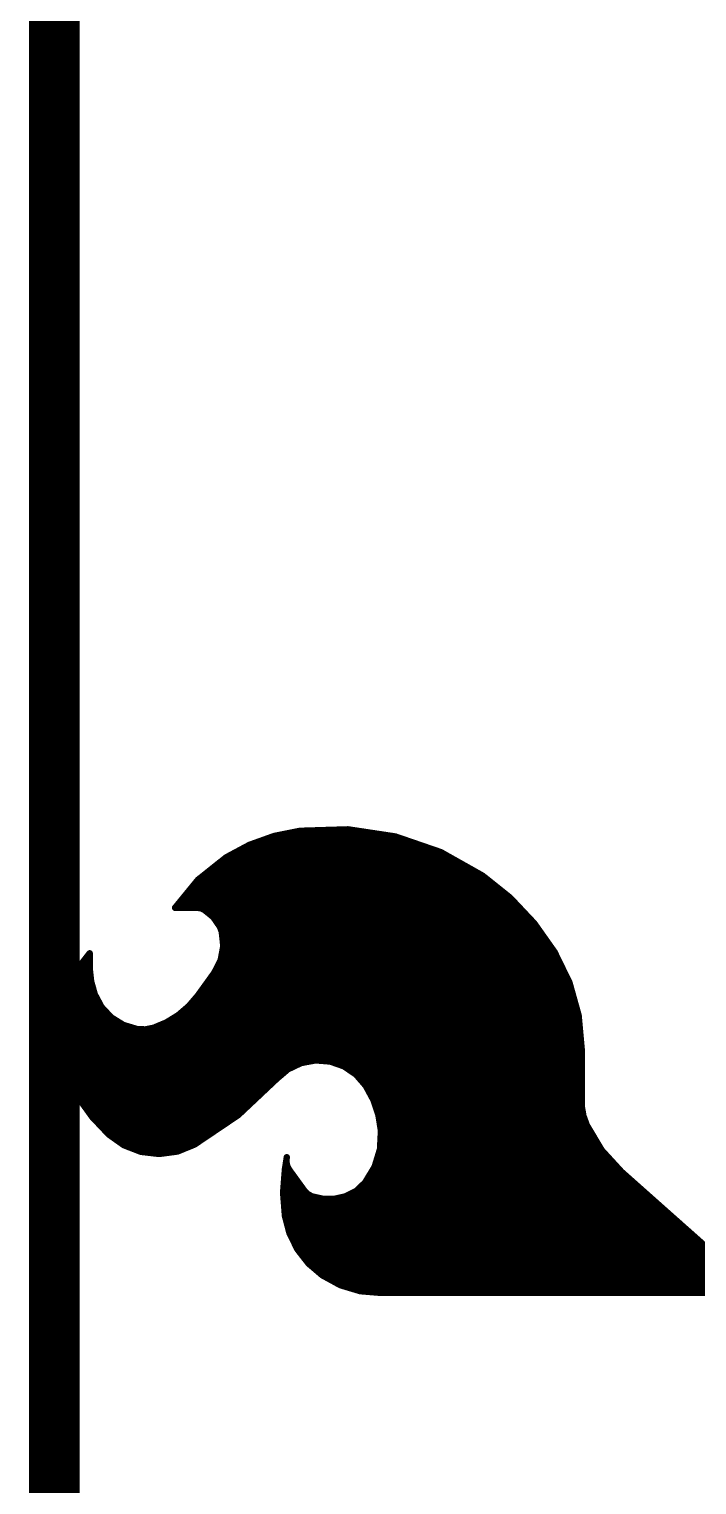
# Model space of a CAD drawing. Extents: x -27 to 84, y -12 to 86.
# Drawn here: x 78 to 80.69, y 40.86 to 46.71 of the extents above; entities that cross this region are included whole.
import ezdxf

# ---------------------------------------------------------------- set-up
doc = ezdxf.new("R2010")
doc.units = 0
doc.layers.add('21', color=41, linetype='CONTINUOUS')

msp = doc.modelspace()

# ---------------------------------------------------------------- linework, layer by layer
at = {"layer": '21'}
for points, const_width in [([(78.105, 1.397), (78.105, 84.963)], 0.2032), ([(78.9891, 43.4666), (78.8893, 43.4308)], 0.0254), ([(78.9689, 43.4594), (79.4914, 43.4594)], 0.0254), ([(79.0931, 43.4873), (78.9891, 43.4666)], 0.0254), ([(79.0805, 43.4848), (79.3423, 43.4848)], 0.0254), ([(79.2859, 43.4933), (79.0931, 43.4873)], 0.0254), ([(79.4766, 43.4645), (79.2859, 43.4933)], 0.0254), ([(79.659, 43.4017), (79.4766, 43.4645)], 0.0254), ([(78.8893, 43.4308), (78.7959, 43.3807)], 0.0254), ([(78.8479, 43.4086), (79.6389, 43.4086)], 0.0254), ([(78.8981, 43.434), (79.5652, 43.434)], 0.0254), ([(79.8271, 43.307), (79.659, 43.4017)], 0.0254), ([(78.7959, 43.3807), (78.6822, 43.2901)], 0.0254), ([(78.7353, 43.3324), (79.782, 43.3324)], 0.0254), ([(78.7672, 43.3578), (79.7369, 43.3578)], 0.0254), ([(78.8006, 43.3832), (79.6918, 43.3832)], 0.0254), ([(78.6822, 43.2901), (78.5901, 43.1775)], 0.0254), ([(78.6753, 43.2816), (79.8589, 43.2816)], 0.0254), ([(78.7034, 43.307), (79.8271, 43.307)], 0.0254), ([(79.9378, 43.2186), (79.8271, 43.307)], 0.0254), ([(78.6337, 43.2308), (79.9225, 43.2308)], 0.0254), ([(78.6545, 43.2562), (79.8907, 43.2562)], 0.0254), ([(80.035, 43.1154), (79.9378, 43.2186)], 0.0254), ([(78.5901, 43.1775), (78.679, 43.1775)], 0.0254), ([(78.5921, 43.18), (79.9741, 43.18)], 0.0254), ([(78.6129, 43.2054), (79.9502, 43.2054)], 0.0254), ([(78.679, 43.1775), (78.6935, 43.1755)], 0.0254), ([(78.6935, 43.1755), (78.707, 43.1698)], 0.0254), ([(78.707, 43.1698), (78.7437, 43.1401)], 0.0254), ([(78.7258, 43.1546), (79.9981, 43.1546)], 0.0254), ([(78.7437, 43.1401), (78.7705, 43.1013)], 0.0254), ([(78.7512, 43.1292), (80.022, 43.1292)], 0.0254), ([(78.7688, 43.1038), (80.0432, 43.1038)], 0.0254), ([(78.7705, 43.1013), (78.7781, 43.0809)], 0.0254), ([(80.1167, 42.9997), (80.035, 43.1154)], 0.0254), ([(78.7781, 43.0809), (78.7842, 43.0237)], 0.0254), ([(78.7784, 43.0784), (80.0611, 43.0784)], 0.0254), ([(78.7811, 43.053), (80.0791, 43.053)], 0.0254), ([(78.2447, 42.992), (78.2109, 42.9485)], 0.0254), ([(78.2329, 42.9768), (78.2472, 42.9768)], 0.0254), ([(78.2472, 42.9945), (78.2447, 42.992)], 0.0254), ([(78.2472, 42.9336), (78.2472, 42.9946)], 0.0254), ([(78.2472, 42.9946), (78.2472, 42.9945)], 0.0254), ([(78.7842, 43.0237), (78.7738, 42.9671)], 0.0254), ([(78.7756, 42.9768), (80.1279, 42.9768)], 0.0254), ([(78.7803, 43.0022), (80.1149, 43.0022)], 0.0254), ([(78.7838, 43.0276), (80.097, 43.0276)], 0.0254), ([(80.1767, 42.8767), (80.1167, 42.9997)], 0.0254), ([(78.2109, 42.9485), (78.1888, 42.8981)], 0.0254), ([(78.201, 42.926), (78.2481, 42.926)], 0.0254), ([(78.2131, 42.9514), (78.2472, 42.9514)], 0.0254), ([(78.2531, 42.8807), (78.2472, 42.9336)], 0.0254), ([(78.7476, 42.9158), (78.6816, 42.8244)], 0.0254), ([(78.7738, 42.9671), (78.7476, 42.9158)], 0.0254), ([(78.7528, 42.926), (80.1526, 42.926)], 0.0254), ([(78.7658, 42.9514), (80.1403, 42.9514)], 0.0254), ([(78.1736, 42.8625), (78.1634, 42.8396)], 0.0254), ([(78.1888, 42.8981), (78.1736, 42.8625)], 0.0254), ([(78.179, 42.8752), (78.2547, 42.8752)], 0.0254), ([(78.1899, 42.9006), (78.2509, 42.9006)], 0.0254), ([(78.2676, 42.8295), (78.2531, 42.8807)], 0.0254), ([(78.7183, 42.8752), (80.1771, 42.8752)], 0.0254), ([(78.7366, 42.9006), (80.165, 42.9006)], 0.0254), ([(80.2135, 42.7448), (80.1767, 42.8767)], 0.0254), ([(78.1634, 42.8396), (78.1415, 42.7519)], 0.0254), ([(78.1532, 42.799), (78.2838, 42.799)], 0.0254), ([(78.1596, 42.8244), (78.2703, 42.8244)], 0.0254), ([(78.1679, 42.8498), (78.2619, 42.8498)], 0.0254), ([(78.2946, 42.7787), (78.2676, 42.8295)], 0.0254), ([(78.6816, 42.8244), (78.6452, 42.782)], 0.0254), ([(78.6598, 42.799), (80.1984, 42.799)], 0.0254), ([(78.6816, 42.8244), (80.1913, 42.8244)], 0.0254), ([(78.6999, 42.8498), (80.1842, 42.8498)], 0.0254), ([(78.1415, 42.7519), (78.1329, 42.6618)], 0.0254), ([(78.1411, 42.7482), (78.3231, 42.7482)], 0.0254), ([(78.1469, 42.7736), (78.2994, 42.7736)], 0.0254), ([(78.3338, 42.7367), (78.2946, 42.7787)], 0.0254), ([(78.6028, 42.7457), (78.5553, 42.7164)], 0.0254), ([(78.6452, 42.782), (78.6028, 42.7457)], 0.0254), ([(78.6057, 42.7482), (80.2126, 42.7482)], 0.0254), ([(78.6354, 42.7736), (80.2055, 42.7736)], 0.0254), ([(80.2259, 42.6085), (80.2135, 42.7448)], 0.0254), ([(78.1363, 42.6974), (78.4125, 42.6974)], 0.0254), ([(78.1387, 42.7228), (78.3563, 42.7228)], 0.0254), ([(78.3827, 42.7064), (78.3338, 42.7367)], 0.0254), ([(78.4377, 42.6898), (78.3827, 42.7064)], 0.0254), ([(78.4711, 42.6884), (78.4377, 42.6898)], 0.0254), ([(78.5038, 42.6949), (78.4711, 42.6884)], 0.0254), ([(78.5553, 42.7164), (78.5038, 42.6949)], 0.0254), ([(78.5098, 42.6974), (80.2178, 42.6974)], 0.0254), ([(78.5657, 42.7228), (80.2155, 42.7228)], 0.0254), ([(78.1329, 42.6618), (78.1395, 42.5749)], 0.0254), ([(78.1339, 42.672), (80.2201, 42.672)], 0.0254), ([(78.1341, 42.6466), (80.2224, 42.6466)], 0.0254), ([(78.136, 42.6212), (80.2247, 42.6212)], 0.0254), ([(78.1379, 42.5958), (80.2259, 42.5958)], 0.0254), ([(78.1395, 42.5749), (78.1627, 42.4909)], 0.0254), ([(78.1408, 42.5704), (80.2259, 42.5704)], 0.0254), ([(79.0974, 42.5529), (79.1554, 42.5636)], 0.0254), ([(79.1554, 42.5636), (79.2143, 42.559)], 0.0254), ([(80.2259, 42.3799), (80.2259, 42.6085)], 0.0254), ([(78.1478, 42.545), (79.0809, 42.545)], 0.0254), ([(78.1548, 42.5196), (79.0349, 42.5196)], 0.0254), ([(78.9991, 42.4891), (79.044, 42.5274)], 0.0254), ([(79.044, 42.5274), (79.0974, 42.5529)], 0.0254), ([(79.2143, 42.559), (79.27, 42.5394)], 0.0254), ([(79.2541, 42.545), (80.2259, 42.545)], 0.0254), ([(79.27, 42.5394), (79.3187, 42.506)], 0.0254), ([(79.2989, 42.5196), (80.2259, 42.5196)], 0.0254), ([(79.3187, 42.506), (79.3572, 42.4612)], 0.0254), ([(78.1618, 42.4942), (79.0051, 42.4942)], 0.0254), ([(78.1627, 42.4909), (78.2015, 42.4129)], 0.0254), ([(78.1737, 42.4688), (78.9776, 42.4688)], 0.0254), ([(78.8447, 42.3436), (78.9991, 42.4891)], 0.0254), ([(79.3289, 42.4942), (80.2259, 42.4942)], 0.0254), ([(79.3507, 42.4688), (80.2259, 42.4688)], 0.0254), ([(79.3572, 42.4612), (79.3876, 42.4048)], 0.0254), ([(78.1863, 42.4434), (78.9506, 42.4434)], 0.0254), ([(78.199, 42.418), (78.9237, 42.418)], 0.0254), ([(78.2015, 42.4129), (78.2575, 42.3352)], 0.0254), ([(78.2161, 42.3926), (78.8967, 42.3926)], 0.0254), ([(79.3668, 42.4434), (80.2259, 42.4434)], 0.0254), ([(79.3805, 42.418), (80.2259, 42.418)], 0.0254), ([(79.3876, 42.4048), (79.4081, 42.3441)], 0.0254), ([(79.3917, 42.3926), (80.2259, 42.3926)], 0.0254), ([(78.2345, 42.3672), (78.8698, 42.3672)], 0.0254), ([(78.2528, 42.3418), (78.842, 42.3418)], 0.0254), ([(78.2575, 42.3352), (78.3234, 42.2656)], 0.0254), ([(78.6689, 42.225), (78.8447, 42.3436)], 0.0254), ([(79.4003, 42.3672), (80.2281, 42.3672)], 0.0254), ([(79.4081, 42.3441), (79.4182, 42.2808)], 0.0254), ([(79.4085, 42.3418), (80.2326, 42.3418)], 0.0254), ([(80.2327, 42.3409), (80.2259, 42.3799)], 0.0254), ([(80.2462, 42.3037), (80.2327, 42.3409)], 0.0254), ([(78.2753, 42.3164), (78.8044, 42.3164)], 0.0254), ([(78.2994, 42.291), (78.7667, 42.291)], 0.0254), ([(79.4125, 42.3164), (80.2416, 42.3164)], 0.0254), ([(79.4182, 42.2808), (79.4145, 42.2068)], 0.0254), ([(79.4166, 42.291), (80.2538, 42.291)], 0.0254), ([(80.3064, 42.2025), (80.2462, 42.3037)], 0.0254), ([(78.3234, 42.2656), (78.3838, 42.2225)], 0.0254), ([(78.3234, 42.2656), (78.7291, 42.2656)], 0.0254), ([(78.3589, 42.2402), (78.6914, 42.2402)], 0.0254), ([(78.3838, 42.2225), (78.453, 42.1957)], 0.0254), ([(78.4036, 42.2148), (78.6438, 42.2148)], 0.0254), ([(78.6002, 42.197), (78.6689, 42.225)], 0.0254), ([(79.4149, 42.2148), (80.2991, 42.2148)], 0.0254), ([(79.4162, 42.2402), (80.284, 42.2402)], 0.0254), ([(79.4174, 42.2656), (80.2689, 42.2656)], 0.0254), ([(78.453, 42.1957), (78.5267, 42.1871)], 0.0254), ([(78.5068, 42.1894), (78.5438, 42.1894)], 0.0254), ([(78.5267, 42.1871), (78.6002, 42.197)], 0.0254), ([(79.0397, 42.1742), (79.0321, 42.1259)], 0.0254), ([(79.038, 42.1565), (79.0397, 42.1742)], 0.0254), ([(79.0415, 42.1391), (79.038, 42.1565)], 0.0254), ([(79.0381, 42.164), (79.0387, 42.164)], 0.0254), ([(79.4145, 42.2068), (79.3929, 42.136)], 0.0254), ([(79.4015, 42.164), (80.3417, 42.164)], 0.0254), ([(79.4092, 42.1894), (80.3184, 42.1894)], 0.0254), ([(80.3859, 42.1157), (80.3064, 42.2025)], 0.0254), ([(79.0321, 42.1259), (79.0247, 42.0319)], 0.0254), ([(79.0311, 42.1132), (79.0573, 42.1132)], 0.0254), ([(79.0341, 42.1386), (79.0417, 42.1386)], 0.0254), ([(79.0499, 42.1234), (79.0415, 42.1391)], 0.0254), ([(79.1108, 42.0395), (79.0499, 42.1234)], 0.0254), ([(79.3929, 42.136), (79.3547, 42.0726)], 0.0254), ([(79.3792, 42.1132), (80.3887, 42.1132)], 0.0254), ([(79.3937, 42.1386), (80.3649, 42.1386)], 0.0254), ([(80.9346, 41.6281), (80.3859, 42.1157)], 0.0254), ([(79.0252, 42.037), (79.1132, 42.037)], 0.0254), ([(79.0271, 42.0624), (79.0942, 42.0624)], 0.0254), ([(79.0291, 42.0878), (79.0757, 42.0878)], 0.0254), ([(79.1242, 42.0257), (79.1108, 42.0395)], 0.0254), ([(79.3194, 42.0389), (79.2759, 42.0167)], 0.0254), ([(79.3156, 42.037), (80.4745, 42.037)], 0.0254), ([(79.3547, 42.0726), (79.3194, 42.0389)], 0.0254), ([(79.344, 42.0624), (80.4459, 42.0624)], 0.0254), ([(79.3639, 42.0878), (80.4173, 42.0878)], 0.0254), ([(79.0247, 42.0319), (79.0321, 41.9379)], 0.0254), ([(79.0263, 42.0116), (79.1642, 42.0116)], 0.0254), ([(79.0283, 41.9862), (80.5316, 41.9862)], 0.0254), ([(79.1413, 42.0167), (79.1242, 42.0257)], 0.0254), ([(79.1858, 42.0068), (79.1413, 42.0167)], 0.0254), ([(79.2314, 42.0068), (79.1858, 42.0068)], 0.0254), ([(79.2759, 42.0167), (79.2314, 42.0068)], 0.0254), ([(79.253, 42.0116), (80.503, 42.0116)], 0.0254), ([(79.0303, 41.9608), (80.5602, 41.9608)], 0.0254), ([(79.0321, 41.9379), (79.0505, 41.868)], 0.0254), ([(79.0328, 41.9354), (80.5888, 41.9354)], 0.0254), ([(79.0394, 41.91), (80.6174, 41.91)], 0.0254), ([(79.0461, 41.8846), (80.646, 41.8846)], 0.0254), ([(79.0505, 41.868), (79.0826, 41.8032)], 0.0254), ([(79.0549, 41.8592), (80.6745, 41.8592)], 0.0254), ([(79.0674, 41.8338), (80.7031, 41.8338)], 0.0254), ([(79.08, 41.8084), (80.7317, 41.8084)], 0.0254), ([(79.0826, 41.8032), (79.127, 41.7462)], 0.0254), ([(79.0983, 41.783), (80.7603, 41.783)], 0.0254), ([(79.1181, 41.7576), (80.7889, 41.7576)], 0.0254), ([(79.127, 41.7462), (79.182, 41.6992)], 0.0254), ([(79.1434, 41.7322), (80.8175, 41.7322)], 0.0254), ([(79.1731, 41.7068), (80.846, 41.7068)], 0.0254), ([(79.182, 41.6992), (79.2552, 41.6591)], 0.0254), ([(79.2145, 41.6814), (80.8746, 41.6814)], 0.0254), ([(79.2552, 41.6591), (79.3351, 41.6351)], 0.0254), ([(79.2655, 41.656), (80.9032, 41.656)], 0.0254), ([(79.3351, 41.6351), (79.4182, 41.6281)], 0.0254), ([(79.3883, 41.6306), (80.9318, 41.6306)], 0.0254), ([(79.4182, 41.6281), (80.9346, 41.6281)], 0.0254)]:
    msp.add_lwpolyline(points, dxfattribs=dict(at, const_width=const_width))
at = {"layer": '21', "const_width": 0.0127}
for points in [[(78.9689, 43.4657, 1), (78.9689, 43.4531)], [(78.9879, 43.4729, 1), (78.9904, 43.4604)], [(78.9913, 43.4607, 1), (78.987, 43.4726)], [(79.0805, 43.4911, 1), (79.0805, 43.4785)], [(79.0929, 43.4936, 1), (79.0933, 43.481)], [(79.0943, 43.4811, 1), (79.0919, 43.4935)], [(79.2869, 43.4996, 1), (79.285, 43.4871)], [(79.2861, 43.487, 1), (79.2857, 43.4997)], [(79.3423, 43.4785, 1), (79.3423, 43.4911)], [(79.4787, 43.4705, 1), (79.4746, 43.4585)], [(79.4757, 43.4582, 1), (79.4776, 43.4708)], [(79.4914, 43.4531, 1), (79.4914, 43.4657)], [(78.8479, 43.4149, 1), (78.8479, 43.4023)], [(78.8872, 43.4368, 1), (78.8915, 43.4249)], [(78.8923, 43.4252, 1), (78.8863, 43.4364)], [(78.8981, 43.4404, 1), (78.8981, 43.4277)], [(79.5652, 43.4277, 1), (79.5652, 43.4404)], [(79.6389, 43.4023, 1), (79.6389, 43.4149)], [(79.6621, 43.4072, 1), (79.6559, 43.3961)], [(79.657, 43.3957, 1), (79.6611, 43.4077)], [(78.7353, 43.3387, 1), (78.7353, 43.3261)], [(78.7672, 43.3642, 1), (78.7672, 43.3515)], [(78.7929, 43.3863, 1), (78.7989, 43.3751)], [(78.7999, 43.3757, 1), (78.7919, 43.3857)], [(78.8006, 43.3895, 1), (78.8006, 43.3769)], [(79.6918, 43.3769, 1), (79.6918, 43.3895)], [(79.7369, 43.3515, 1), (79.7369, 43.3642)], [(79.782, 43.3261, 1), (79.782, 43.3387)], [(78.6753, 43.288, 1), (78.6753, 43.2753)], [(78.6782, 43.295, 1), (78.6861, 43.2851)], [(78.6871, 43.286, 1), (78.6773, 43.2941)], [(78.7034, 43.3133, 1), (78.7034, 43.3007)], [(79.8311, 43.312, 1), (79.8231, 43.302)], [(79.824, 43.3015, 1), (79.8302, 43.3125)], [(79.8271, 43.3007, 1), (79.8271, 43.3133)], [(79.8589, 43.2753, 1), (79.8589, 43.288)], [(78.6337, 43.2371, 1), (78.6337, 43.2245)], [(78.6545, 43.2625, 1), (78.6545, 43.2499)], [(79.8907, 43.2499, 1), (79.8907, 43.2625)], [(79.9225, 43.2245, 1), (79.9225, 43.2371)], [(79.9424, 43.2229, 1), (79.9332, 43.2142)], [(79.9338, 43.2136, 1), (79.9418, 43.2235)], [(78.5852, 43.1815, 1), (78.595, 43.1735)], [(78.5901, 43.1838, 1), (78.5901, 43.1712)], [(78.5921, 43.1863, 1), (78.5921, 43.1737)], [(78.6129, 43.2118, 1), (78.6129, 43.1991)], [(78.6799, 43.1838, 1), (78.6781, 43.1712)], [(78.679, 43.1712, 1), (78.679, 43.1838)], [(78.696, 43.1814, 1), (78.691, 43.1697)], [(78.6927, 43.1692, 1), (78.6944, 43.1818)], [(78.711, 43.1747, 1), (78.703, 43.1649)], [(78.7045, 43.164, 1), (78.7095, 43.1756)], [(78.7258, 43.1609, 1), (78.7258, 43.1483)], [(79.9502, 43.1991, 1), (79.9502, 43.2118)], [(79.9741, 43.1737, 1), (79.9741, 43.1863)], [(79.9981, 43.1483, 1), (79.9981, 43.1609)], [(78.7489, 43.1437, 1), (78.7385, 43.1365)], [(78.7397, 43.1352, 1), (78.7477, 43.1451)], [(78.7512, 43.1356, 1), (78.7512, 43.1229)], [(78.7688, 43.1101, 1), (78.7688, 43.0975)], [(78.7765, 43.1035, 1), (78.7645, 43.0991)], [(78.7653, 43.0977, 1), (78.7757, 43.1049)], [(80.022, 43.1229, 1), (80.022, 43.1356)], [(80.0402, 43.1191, 1), (80.0298, 43.1118)], [(80.0303, 43.1111, 1), (80.0396, 43.1198)], [(80.0432, 43.0975, 1), (80.0432, 43.1101)], [(78.7844, 43.0816, 1), (78.7718, 43.0802)], [(78.7721, 43.0787, 1), (78.7841, 43.0831)], [(78.7784, 43.0847, 1), (78.7784, 43.0721)], [(78.7811, 43.0594, 1), (78.7811, 43.0467)], [(80.0611, 43.0721, 1), (80.0611, 43.0847)], [(80.0791, 43.0467, 1), (80.0791, 43.0594)], [(78.2329, 42.9832, 1), (78.2329, 42.9705)], [(78.2402, 42.9965, 1), (78.2492, 42.9875)], [(78.2497, 42.9881, 1), (78.2397, 42.9959)], [(78.2536, 42.9946, 1), (78.2409, 42.9946)], [(78.2536, 42.9946, 1), (78.2409, 42.9946)], [(78.2409, 42.9945, 1), (78.2536, 42.9945)], [(78.2517, 42.99, 1), (78.2427, 42.999)], [(78.2472, 42.9705, 1), (78.2472, 42.9832)], [(78.7756, 42.9832, 1), (78.7756, 42.9705)], [(78.7803, 43.0085, 1), (78.7803, 42.9959)], [(78.7838, 43.0339, 1), (78.7838, 43.0213)], [(78.7779, 43.023, 1), (78.7906, 43.0243)], [(78.7905, 43.0225, 1), (78.778, 43.0248)], [(80.097, 43.0213, 1), (80.097, 43.0339)], [(80.1224, 43.0025, 1), (80.111, 42.9969)], [(80.1115, 42.996, 1), (80.1219, 43.0034)], [(80.1149, 42.9959, 1), (80.1149, 43.0085)], [(80.1279, 42.9705, 1), (80.1279, 42.9832)], [(78.201, 42.9323, 1), (78.201, 42.9197)], [(78.2059, 42.9524, 1), (78.2159, 42.9446)], [(78.2167, 42.946, 1), (78.2051, 42.9511)], [(78.2131, 42.9577, 1), (78.2131, 42.9451)], [(78.2535, 42.9343, 1), (78.2409, 42.9329)], [(78.2409, 42.9336, 1), (78.2536, 42.9336)], [(78.2472, 42.9451, 1), (78.2472, 42.9577)], [(78.2481, 42.9197, 1), (78.2481, 42.9323)], [(78.7527, 42.9121, 1), (78.7425, 42.9195)], [(78.7528, 42.9323, 1), (78.7528, 42.9197)], [(78.7658, 42.9577, 1), (78.7658, 42.9451)], [(78.7675, 42.9682, 1), (78.78, 42.9659)], [(78.7794, 42.9642, 1), (78.7681, 42.97)], [(80.1403, 42.9451, 1), (80.1403, 42.9577)], [(80.1526, 42.9197, 1), (80.1526, 42.9323)], [(78.1678, 42.865, 1), (78.1794, 42.86)], [(78.1794, 42.8599, 1), (78.1678, 42.8651)], [(78.179, 42.8815, 1), (78.179, 42.8689)], [(78.183, 42.9006, 1), (78.1946, 42.8956)], [(78.1946, 42.8956, 1), (78.183, 42.9006)], [(78.1899, 42.907, 1), (78.1899, 42.8943)], [(78.2592, 42.8824, 1), (78.247, 42.879)], [(78.2468, 42.88, 1), (78.2594, 42.8814)], [(78.2509, 42.8943, 1), (78.2509, 42.907)], [(78.2547, 42.8689, 1), (78.2547, 42.8815)], [(78.7183, 42.8815, 1), (78.7183, 42.8689)], [(78.7366, 42.907, 1), (78.7366, 42.8943)], [(78.7419, 42.9187, 1), (78.7533, 42.9129)], [(80.165, 42.8943, 1), (80.165, 42.907)], [(80.1828, 42.8784, 1), (80.1706, 42.875)], [(80.171, 42.8739, 1), (80.1824, 42.8794)], [(80.1771, 42.8689, 1), (80.1771, 42.8815)], [(78.1532, 42.8053, 1), (78.1532, 42.7927)], [(78.1596, 42.8308, 1), (78.1596, 42.8181)], [(78.1576, 42.8422, 1), (78.1692, 42.837)], [(78.1696, 42.8381, 1), (78.1572, 42.8411)], [(78.1679, 42.8561, 1), (78.1679, 42.8435)], [(78.2732, 42.8325, 1), (78.262, 42.8265)], [(78.2615, 42.8278, 1), (78.2737, 42.8312)], [(78.2619, 42.8435, 1), (78.2619, 42.8561)], [(78.2703, 42.8181, 1), (78.2703, 42.8308)], [(78.2838, 42.7927, 1), (78.2838, 42.8053)], [(78.6598, 42.8053, 1), (78.6598, 42.7927)], [(78.6816, 42.8308, 1), (78.6816, 42.8181)], [(78.6765, 42.8281, 1), (78.6867, 42.8207)], [(78.6864, 42.8203, 1), (78.6768, 42.8285)], [(78.6999, 42.8561, 1), (78.6999, 42.8435)], [(80.1842, 42.8435, 1), (80.1842, 42.8561)], [(80.1913, 42.8181, 1), (80.1913, 42.8308)], [(80.1984, 42.7927, 1), (80.1984, 42.8053)], [(78.1411, 42.7546, 1), (78.1411, 42.7419)], [(78.1478, 42.7512, 1), (78.1351, 42.7525)], [(78.1353, 42.7534, 1), (78.1476, 42.7503)], [(78.1469, 42.7799, 1), (78.1469, 42.7673)], [(78.2992, 42.7831, 1), (78.2899, 42.7744)], [(78.289, 42.7758, 1), (78.3002, 42.7817)], [(78.2994, 42.7673, 1), (78.2994, 42.7799)], [(78.3231, 42.7419, 1), (78.3231, 42.7546)], [(78.5987, 42.7505, 1), (78.6069, 42.7409)], [(78.6057, 42.7546, 1), (78.6057, 42.7419)], [(78.6061, 42.7403, 1), (78.5995, 42.7511)], [(78.6354, 42.7799, 1), (78.6354, 42.7673)], [(78.6404, 42.7862, 1), (78.65, 42.7779)], [(78.6493, 42.7772, 1), (78.6411, 42.7869)], [(80.2055, 42.7673, 1), (80.2055, 42.7799)], [(80.2198, 42.7454, 1), (80.2072, 42.7442)], [(80.2074, 42.7431, 1), (80.2196, 42.7465)], [(80.2126, 42.7419, 1), (80.2126, 42.7546)], [(78.1363, 42.7037, 1), (78.1363, 42.6911)], [(78.1387, 42.7291, 1), (78.1387, 42.7165)], [(78.3372, 42.7421, 1), (78.3305, 42.7314)], [(78.3292, 42.7324, 1), (78.3385, 42.7411)], [(78.3563, 42.7165, 1), (78.3563, 42.7291)], [(78.3845, 42.7125, 1), (78.3808, 42.7003)], [(78.3793, 42.701, 1), (78.386, 42.7118)], [(78.4125, 42.6911, 1), (78.4125, 42.7037)], [(78.438, 42.6961, 1), (78.4374, 42.6835)], [(78.4359, 42.6837, 1), (78.4395, 42.6959)], [(78.4698, 42.6946, 1), (78.4723, 42.6822)], [(78.4708, 42.682, 1), (78.4713, 42.6947)], [(78.5014, 42.7008, 1), (78.5062, 42.689)], [(78.505, 42.6887, 1), (78.5026, 42.7011)], [(78.5098, 42.7037, 1), (78.5098, 42.6911)], [(78.552, 42.7218, 1), (78.5586, 42.711)], [(78.5578, 42.7105, 1), (78.5529, 42.7222)], [(78.5657, 42.7291, 1), (78.5657, 42.7165)], [(80.2155, 42.7165, 1), (80.2155, 42.7291)], [(80.2178, 42.6911, 1), (80.2178, 42.7037)], [(78.1392, 42.6623, 1), (78.1266, 42.6613)], [(78.1266, 42.6624, 1), (78.1392, 42.6612)], [(78.1339, 42.6784, 1), (78.1339, 42.6657)], [(78.1341, 42.6529, 1), (78.1341, 42.6403)], [(80.2201, 42.6657, 1), (80.2201, 42.6784)], [(80.2224, 42.6403, 1), (80.2224, 42.6529)], [(78.136, 42.6275, 1), (78.136, 42.6149)], [(78.1379, 42.6022, 1), (78.1379, 42.5895)], [(78.1456, 42.5766, 1), (78.1334, 42.5732)], [(78.1332, 42.5744, 1), (78.1459, 42.5754)], [(78.1408, 42.5767, 1), (78.1408, 42.5641)], [(79.1559, 42.57, 1), (79.1549, 42.5573)], [(79.1566, 42.5574, 1), (79.1543, 42.5699)], [(80.2323, 42.6085, 1), (80.2196, 42.6085)], [(80.2196, 42.6079, 1), (80.2322, 42.6091)], [(80.2247, 42.6149, 1), (80.2247, 42.6275)], [(80.2259, 42.5895, 1), (80.2259, 42.6022)], [(80.2259, 42.5641, 1), (80.2259, 42.5767)], [(78.1478, 42.5513, 1), (78.1478, 42.5387)], [(78.1548, 42.526, 1), (78.1548, 42.5133)], [(79.0349, 42.5133, 1), (79.0349, 42.526)], [(79.0413, 42.5332, 1), (79.0468, 42.5217)], [(79.0482, 42.5226, 1), (79.0399, 42.5323)], [(79.0809, 42.5387, 1), (79.0809, 42.5513)], [(79.0962, 42.5591, 1), (79.0985, 42.5466)], [(79.1001, 42.5471, 1), (79.0946, 42.5586)], [(79.2164, 42.565, 1), (79.2122, 42.5531)], [(79.2138, 42.5527, 1), (79.2148, 42.5654)], [(79.2541, 42.5513, 1), (79.2541, 42.5387)], [(79.2736, 42.5446, 1), (79.2664, 42.5342)], [(79.2679, 42.5334, 1), (79.2721, 42.5454)], [(79.2989, 42.526, 1), (79.2989, 42.5133)], [(79.3236, 42.5102, 1), (79.3139, 42.5019)], [(79.3152, 42.5008, 1), (79.3223, 42.5113)], [(80.2259, 42.5387, 1), (80.2259, 42.5513)], [(80.2259, 42.5133, 1), (80.2259, 42.526)], [(78.1618, 42.5005, 1), (78.1618, 42.4879)], [(78.1684, 42.4937, 1), (78.157, 42.4881)], [(78.1566, 42.4892, 1), (78.1688, 42.4926)], [(78.1737, 42.4751, 1), (78.1737, 42.4625)], [(78.9776, 42.4625, 1), (78.9776, 42.4751)], [(78.995, 42.4939, 1), (79.0032, 42.4843)], [(79.0035, 42.4845, 1), (78.9947, 42.4937)], [(79.0051, 42.4879, 1), (79.0051, 42.5005)], [(79.3289, 42.5005, 1), (79.3289, 42.4879)], [(79.3507, 42.4751, 1), (79.3507, 42.4625)], [(79.3628, 42.4642, 1), (79.3516, 42.4582)], [(79.3524, 42.4571, 1), (79.362, 42.4653)], [(80.2259, 42.4879, 1), (80.2259, 42.5005)], [(80.2259, 42.4625, 1), (80.2259, 42.4751)], [(78.1863, 42.4498, 1), (78.1863, 42.4371)], [(78.199, 42.4243, 1), (78.199, 42.4117)], [(78.2067, 42.4166, 1), (78.1963, 42.4092)], [(78.1958, 42.4101, 1), (78.2072, 42.4157)], [(78.2161, 42.3989, 1), (78.2161, 42.3863)], [(78.8967, 42.3863, 1), (78.8967, 42.3989)], [(78.9237, 42.4117, 1), (78.9237, 42.4243)], [(78.9506, 42.4371, 1), (78.9506, 42.4498)], [(79.3668, 42.4498, 1), (79.3668, 42.4371)], [(79.3805, 42.4243, 1), (79.3805, 42.4117)], [(79.3936, 42.4068, 1), (79.3816, 42.4028)], [(79.382, 42.4018, 1), (79.3932, 42.4078)], [(79.3917, 42.3989, 1), (79.3917, 42.3863)], [(80.2259, 42.4371, 1), (80.2259, 42.4498)], [(80.2259, 42.4117, 1), (80.2259, 42.4243)], [(80.2259, 42.3863, 1), (80.2259, 42.3989)], [(78.2345, 42.3736, 1), (78.2345, 42.3609)], [(78.2528, 42.3481, 1), (78.2528, 42.3355)], [(78.2622, 42.3396, 1), (78.2529, 42.3308)], [(78.2524, 42.3315, 1), (78.2627, 42.3389)], [(78.8404, 42.3482, 1), (78.8491, 42.339)], [(78.8483, 42.3384, 1), (78.8412, 42.3489)], [(78.842, 42.3355, 1), (78.842, 42.3481)], [(78.8698, 42.3609, 1), (78.8698, 42.3736)], [(79.4003, 42.3736, 1), (79.4003, 42.3609)], [(79.4144, 42.3451, 1), (79.4019, 42.3431)], [(79.4021, 42.3421, 1), (79.4141, 42.3461)], [(79.4085, 42.3481, 1), (79.4085, 42.3355)], [(80.2322, 42.381, 1), (80.2196, 42.3788)], [(80.2196, 42.3799, 1), (80.2323, 42.3799)], [(80.2387, 42.3431, 1), (80.2268, 42.3388)], [(80.2265, 42.3398, 1), (80.239, 42.342)], [(80.2281, 42.3609, 1), (80.2281, 42.3736)], [(80.2326, 42.3355, 1), (80.2326, 42.3481)], [(78.2753, 42.3227, 1), (78.2753, 42.3101)], [(78.2994, 42.2974, 1), (78.2994, 42.2847)], [(78.7667, 42.2847, 1), (78.7667, 42.2974)], [(78.8044, 42.3101, 1), (78.8044, 42.3227)], [(79.4125, 42.3227, 1), (79.4125, 42.3101)], [(79.4166, 42.2974, 1), (79.4166, 42.2847)], [(79.4245, 42.2805, 1), (79.4119, 42.2811)], [(79.4119, 42.2798, 1), (79.4245, 42.2818)], [(80.2517, 42.3069, 1), (80.2407, 42.3005)], [(80.2402, 42.3015, 1), (80.2522, 42.3059)], [(80.2416, 42.3101, 1), (80.2416, 42.3227)], [(80.2538, 42.2847, 1), (80.2538, 42.2974)], [(78.3271, 42.2708, 1), (78.3197, 42.2604)], [(78.3234, 42.2719, 1), (78.3234, 42.2593)], [(78.3188, 42.2612, 1), (78.328, 42.27)], [(78.3589, 42.2465, 1), (78.3589, 42.2339)], [(78.3861, 42.2284, 1), (78.3815, 42.2165)], [(78.3801, 42.2173, 1), (78.3875, 42.2276)], [(78.4036, 42.2212, 1), (78.4036, 42.2085)], [(78.6438, 42.2085, 1), (78.6438, 42.2212)], [(78.6653, 42.2303, 1), (78.6725, 42.2197)], [(78.6713, 42.2191, 1), (78.6665, 42.2309)], [(78.6914, 42.2339, 1), (78.6914, 42.2465)], [(78.7291, 42.2593, 1), (78.7291, 42.2719)], [(79.4149, 42.2212, 1), (79.4149, 42.2085)], [(79.4162, 42.2465, 1), (79.4162, 42.2339)], [(79.4174, 42.2719, 1), (79.4174, 42.2593)], [(80.2689, 42.2593, 1), (80.2689, 42.2719)], [(80.284, 42.2339, 1), (80.284, 42.2465)], [(80.2991, 42.2085, 1), (80.2991, 42.2212)], [(78.4537, 42.202, 1), (78.4522, 42.1894)], [(78.4507, 42.1898, 1), (78.4553, 42.2017)], [(78.5068, 42.1957, 1), (78.5068, 42.1831)], [(78.5258, 42.1934, 1), (78.5275, 42.1808)], [(78.5259, 42.1808, 1), (78.5274, 42.1934)], [(78.5438, 42.1831, 1), (78.5438, 42.1957)], [(78.5978, 42.2029, 1), (78.6026, 42.1912)], [(78.601, 42.1907, 1), (78.5993, 42.2033)], [(79.0442, 42.1578, 1), (79.0318, 42.1552)], [(79.0381, 42.1703, 1), (79.0381, 42.1577)], [(79.046, 42.1732, 1), (79.0334, 42.1752)], [(79.046, 42.1736, 1), (79.0334, 42.1748)], [(79.0387, 42.1577, 1), (79.0387, 42.1703)], [(79.4015, 42.1703, 1), (79.4015, 42.1577)], [(79.4092, 42.1957, 1), (79.4092, 42.1831)], [(79.4082, 42.2072, 1), (79.4209, 42.2065)], [(79.4206, 42.205, 1), (79.4085, 42.2087)], [(80.3111, 42.2068, 1), (80.3017, 42.1982)], [(80.3009, 42.1993, 1), (80.3118, 42.2058)], [(80.3184, 42.1831, 1), (80.3184, 42.1957)], [(80.3417, 42.1577, 1), (80.3417, 42.1703)], [(79.0311, 42.1195, 1), (79.0311, 42.1069)], [(79.0258, 42.1269, 1), (79.0384, 42.1249)], [(79.0384, 42.1254, 1), (79.0258, 42.1264)], [(79.0341, 42.145, 1), (79.0341, 42.1323)], [(79.0317, 42.1571, 1), (79.0443, 42.1559)], [(79.0471, 42.1421, 1), (79.0359, 42.1361)], [(79.0353, 42.1378, 1), (79.0477, 42.1403)], [(79.0417, 42.1323, 1), (79.0417, 42.145)], [(79.055, 42.1271, 1), (79.0448, 42.1197)], [(79.0443, 42.1204, 1), (79.0555, 42.1264)], [(79.0573, 42.1069, 1), (79.0573, 42.1195)], [(79.3792, 42.1195, 1), (79.3792, 42.1069)], [(79.3868, 42.1379, 1), (79.399, 42.1342)], [(79.3937, 42.145, 1), (79.3937, 42.1323)], [(79.3984, 42.1327, 1), (79.3875, 42.1393)], [(80.3649, 42.1323, 1), (80.3649, 42.145)], [(80.3901, 42.1204, 1), (80.3817, 42.111)], [(80.3812, 42.1114, 1), (80.3906, 42.12)], [(80.3887, 42.1069, 1), (80.3887, 42.1195)], [(79.0252, 42.0433, 1), (79.0252, 42.0307)], [(79.0271, 42.0688, 1), (79.0271, 42.0561)], [(79.0291, 42.0941, 1), (79.0291, 42.0815)], [(79.0757, 42.0815, 1), (79.0757, 42.0941)], [(79.0942, 42.0561, 1), (79.0942, 42.0688)], [(79.1153, 42.0439, 1), (79.1063, 42.0351)], [(79.1057, 42.0358, 1), (79.1159, 42.0432)], [(79.1132, 42.0307, 1), (79.1132, 42.0433)], [(79.3156, 42.0433, 1), (79.3156, 42.0307)], [(79.315, 42.0435, 1), (79.3237, 42.0343)], [(79.3222, 42.0333, 1), (79.3165, 42.0446)], [(79.344, 42.0688, 1), (79.344, 42.0561)], [(79.3493, 42.0759, 1), (79.3601, 42.0693)], [(79.3591, 42.068, 1), (79.3503, 42.0772)], [(79.3639, 42.0941, 1), (79.3639, 42.0815)], [(80.4173, 42.0815, 1), (80.4173, 42.0941)], [(80.4459, 42.0561, 1), (80.4459, 42.0688)], [(80.4745, 42.0307, 1), (80.4745, 42.0433)], [(79.0311, 42.0324, 1), (79.0184, 42.0314)], [(79.0184, 42.0324, 1), (79.0311, 42.0314)], [(79.0263, 42.0179, 1), (79.0263, 42.0053)], [(79.0283, 41.9926, 1), (79.0283, 41.9799)], [(79.1272, 42.0313, 1), (79.1213, 42.0201)], [(79.1197, 42.0213, 1), (79.1288, 42.0301)], [(79.1427, 42.0229, 1), (79.1399, 42.0105)], [(79.1383, 42.0111, 1), (79.1443, 42.0223)], [(79.1642, 42.0053, 1), (79.1642, 42.0179)], [(79.1858, 42.0131, 1), (79.1858, 42.0004)], [(79.1844, 42.0006, 1), (79.1872, 42.013)], [(79.23, 42.013, 1), (79.2328, 42.0006)], [(79.2314, 42.0004, 1), (79.2314, 42.0131)], [(79.253, 42.0179, 1), (79.253, 42.0053)], [(79.273, 42.0224, 1), (79.2788, 42.011)], [(79.2773, 42.0105, 1), (79.2745, 42.0229)], [(80.503, 42.0053, 1), (80.503, 42.0179)], [(80.5316, 41.9799, 1), (80.5316, 41.9926)], [(79.0303, 41.9671, 1), (79.0303, 41.9545)], [(79.0382, 41.9395, 1), (79.026, 41.9363)], [(79.0258, 41.9374, 1), (79.0384, 41.9384)], [(79.0328, 41.9417, 1), (79.0328, 41.9291)], [(80.5602, 41.9545, 1), (80.5602, 41.9671)], [(80.5888, 41.9291, 1), (80.5888, 41.9417)], [(79.0394, 41.9164, 1), (79.0394, 41.9037)], [(79.0461, 41.8909, 1), (79.0461, 41.8783)], [(79.0562, 41.8708, 1), (79.0448, 41.8652)], [(79.0444, 41.8664, 1), (79.0567, 41.8696)], [(80.6174, 41.9037, 1), (80.6174, 41.9164)], [(80.646, 41.8783, 1), (80.646, 41.8909)], [(79.0549, 41.8655, 1), (79.0549, 41.8529)], [(79.0674, 41.8402, 1), (79.0674, 41.8275)], [(79.08, 41.8147, 1), (79.08, 41.8021)], [(79.0876, 41.8071, 1), (79.0776, 41.7993)], [(80.6745, 41.8529, 1), (80.6745, 41.8655)], [(79.0769, 41.8004, 1), (79.0883, 41.806)], [(79.0983, 41.7893, 1), (79.0983, 41.7767)], [(79.1181, 41.764, 1), (79.1181, 41.7513)], [(79.1311, 41.751, 1), (79.1229, 41.7413)], [(79.122, 41.7423, 1), (79.132, 41.7501)], [(79.1434, 41.7385, 1), (79.1434, 41.7259)], [(79.1731, 41.7131, 1), (79.1731, 41.7005)], [(79.1851, 41.7048, 1), (79.1789, 41.6936)], [(79.1779, 41.6944, 1), (79.1861, 41.704)], [(79.2145, 41.6878, 1), (79.2145, 41.6751)], [(79.257, 41.6652, 1), (79.2533, 41.653)], [(79.2521, 41.6535, 1), (79.2582, 41.6647)], [(79.2655, 41.6623, 1), (79.2655, 41.6497)], [(79.3356, 41.6414, 1), (79.3345, 41.6287)], [(79.3332, 41.629, 1), (79.3369, 41.6411)], [(79.3883, 41.6369, 1), (79.3883, 41.6243)], [(79.4182, 41.6345, 1), (79.4182, 41.6218)], [(79.4177, 41.6218, 1), (79.4187, 41.6344)]]:
    msp.add_lwpolyline(points, format="xyb", dxfattribs=at)

doc.saveas('drawing.dxf')
